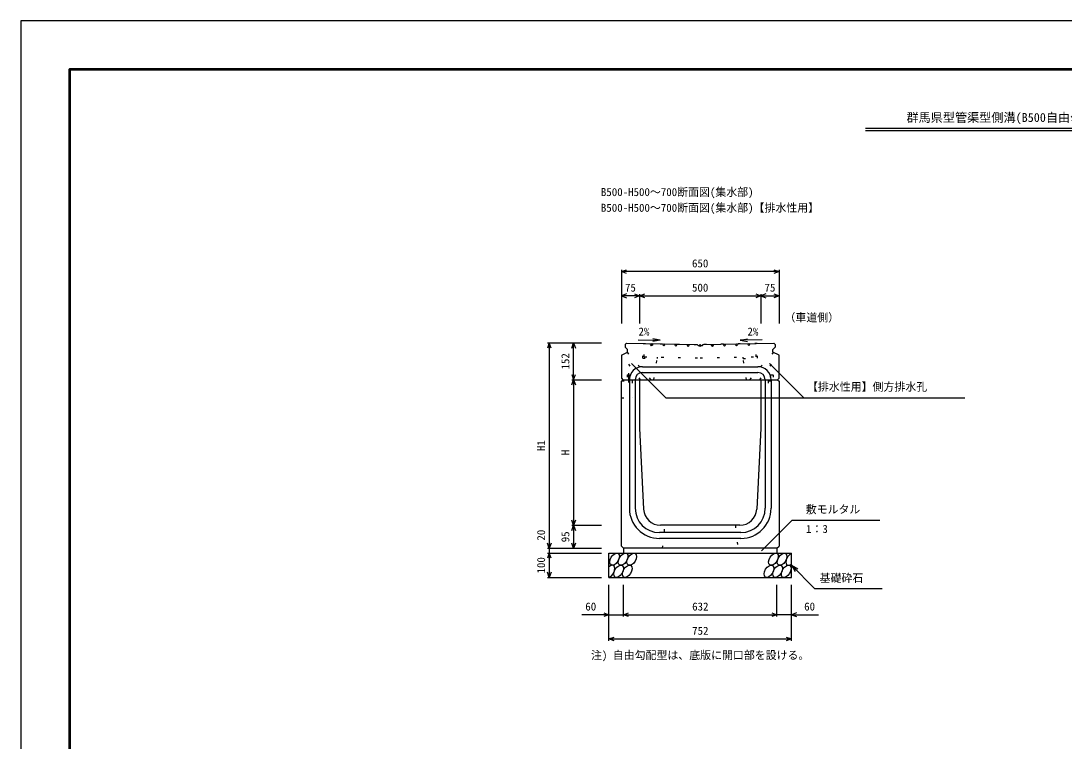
# Model space of a CAD drawing. Units: millimetres, scale not verified. Extents: x -12600 to 12600, y -5940 to 5940.
# Drawn here: x -12600 to -8300, y -2970 to 0 of the extents above; entities that cross this region are included whole.
import ezdxf
from ezdxf.enums import TextEntityAlignment as Align

# ---------------------------------------------------------------- set-up
doc = ezdxf.new("R2010")
doc.units = ezdxf.units.MM
doc.header["$LTSCALE"] = 40
doc.linetypes.add('DOTTED', pattern=[1.75, 0.25, -1.5])
doc.linetypes.add('LONG_DASHED_DOTTED', pattern=[15.25, 12, -1.5, 0.25, -1.5])
for name, color, linetype, lineweight in [('0-0_DIM', 7, 'Continuous', 25), ('0-1_Defpoints', 5, 'Continuous', 25), ('0-2_HATCH', 6, 'Continuous', 25), ('0-5_OUTLINE', 3, 'Continuous', 25), ('0-6_OUTLINE2', 4, 'DOTTED', 25), ('0-7_TXT', 7, 'Continuous', 25), ('0-8_WAKU', 3, 'Continuous', 25)]:
    doc.layers.add(name, color=color, linetype=linetype, lineweight=lineweight)
doc.styles.add('ＭＳ ゴシック', font='')
doc.styles.get('ＭＳ ゴシック').set_extended_font_data('MS Gothic')

msp = doc.modelspace()

# ---------------------------------------------------------------- linework, layer by layer
at = {"layer": '0-0_DIM'}
for p, q in [((-10125, -1026.3), (-10125, -1247.94)), ((-9475, -1026.3), (-9475, -1247.94)), ((-9475, -1033.8), (-10125, -1033.8)), ((-10050, -1133.8), (-10125, -1133.8)), ((-10050, -1126.3), (-10050, -1247.94)), ((-10050, -1133.8), (-9550, -1133.8)), ((-9550, -1126.3), (-9550, -1247.94)), ((-9550, -1133.8), (-9475, -1133.8)), ((-10429.5, -1327.94), (-10207, -1327.94)), ((-10422, -1327.94), (-10422, -2174.94)), ((-10322, -1479.94), (-10322, -1327.94)), ((-10082.73, -1412.77), (-9941.49, -1554.01)), ((-9514.02, -1412.77), (-9372.78, -1554.01)), ((-10329.5, -1479.94), (-10207, -1479.94)), ((-10322, -1479.94), (-10322, -2079.94)), ((-9941.49, -1554.01), (-8709.93, -1554.01)), ((-9546.89, -2185.75), (-9420.66, -2059.52)), ((-9420.66, -2059.52), (-9059.19, -2059.52)), ((-10329.5, -2079.94), (-10207, -2079.94)), ((-10322, -2079.94), (-10322, -2174.94)), ((-10429.5, -2174.94), (-10207, -2174.94)), ((-10422, -2174.94), (-10422, -2194.94)), ((-10429.5, -2194.94), (-10207, -2194.94)), ((-10422, -2194.94), (-10422, -2294.94)), ((-9424, -2244.94), (-9328.24, -2340.7)), ((-9424, -2244.94), (-9398.02, -2259.94)), ((-9424, -2244.94), (-9409, -2270.92)), ((-10429.5, -2294.94), (-10207, -2294.94)), ((-10176, -2556.31), (-10176, -2324.94)), ((-10116, -2456.31), (-10116, -2324.94)), ((-9484, -2456.31), (-9484, -2324.94)), ((-9424, -2556.31), (-9424, -2324.94)), ((-9328.24, -2340.7), (-9050.69, -2340.7)), ((-10176, -2448.81), (-10287.79, -2448.81)), ((-10176, -2448.81), (-10116, -2448.81)), ((-10116, -2448.81), (-9484, -2448.81)), ((-9424, -2448.81), (-9484, -2448.81)), ((-9424, -2448.81), (-9312.21, -2448.81)), ((-10176, -2548.81), (-9424, -2548.81))]:
    msp.add_line(p, q, dxfattribs=at)
for points in [[(-10103.86, -1041.5), (-10125, -1033.8), (-10103.86, -1026.11)], [(-9496.14, -1026.11), (-9475, -1033.8), (-9496.14, -1041.5)], [(-10103.86, -1126.11), (-10125, -1133.8), (-10103.86, -1141.5)], [(-10071.14, -1126.11), (-10050, -1133.8), (-10071.14, -1141.5)], [(-10028.86, -1141.5), (-10050, -1133.8), (-10028.86, -1126.11)], [(-9571.14, -1126.11), (-9550, -1133.8), (-9571.14, -1141.5)], [(-9528.86, -1126.11), (-9550, -1133.8), (-9528.86, -1141.5)], [(-9496.14, -1126.11), (-9475, -1133.8), (-9496.14, -1141.5)], [(-10414.3, -1349.09), (-10422, -1327.94), (-10429.7, -1349.09)], [(-10329.7, -1349.09), (-10322, -1327.94), (-10314.3, -1349.09)], [(-10329.7, -1458.8), (-10322, -1479.94), (-10314.3, -1458.8)], [(-10329.7, -1501.09), (-10322, -1479.94), (-10314.3, -1501.09)], [(-10314.3, -2058.8), (-10322, -2079.94), (-10329.7, -2058.8)], [(-10329.7, -2101.09), (-10322, -2079.94), (-10314.3, -2101.09)], [(-10414.3, -2153.8), (-10422, -2174.94), (-10429.7, -2153.8)], [(-10314.3, -2153.8), (-10322, -2174.94), (-10329.7, -2153.8)], [(-10414.3, -2216.09), (-10422, -2194.94), (-10429.7, -2216.09)], [(-10414.3, -2273.8), (-10422, -2294.94), (-10429.7, -2273.8)], [(-10197.14, -2441.11), (-10176, -2448.81), (-10197.14, -2456.5)], [(-10094.86, -2456.5), (-10116, -2448.81), (-10094.86, -2441.11)], [(-9505.14, -2441.11), (-9484, -2448.81), (-9505.14, -2456.5)], [(-9402.86, -2441.11), (-9424, -2448.81), (-9402.86, -2456.5)], [(-10154.86, -2556.5), (-10176, -2548.81), (-10154.86, -2541.11)], [(-9445.14, -2541.11), (-9424, -2548.81), (-9445.14, -2556.5)]]:
    msp.add_lwpolyline(points, dxfattribs=at)
at = {"layer": '0-1_Defpoints'}
msp.add_lwpolyline([(-12600, -5940), (-4200, -5940), (-4200, 0), (-12600, 0)], close=True, dxfattribs=at)
at = {"layer": '0-2_HATCH', "linetype": 'DOTTED'}
for p, q in [((-10036.62, -1391.22), (-10035.4, -1330.23)), ((-10035.4, -1330.23), (-9800, -1334.94)), ((-10030.5, -1385.34), (-10029.4, -1330.35)), ((-9564.66, -1329.99), (-9800, -1334.94)), ((-9563.38, -1390.98), (-9564.66, -1329.99)), ((-9623.36, -1392.24), (-9623.49, -1386.24)), ((-9623.36, -1392.24), (-9563.38, -1390.98))]:
    msp.add_line(p, q, dxfattribs=at)
for points in [[(-10030.5, -1385.34), (-9799.97, -1389.95), (-9569.5, -1385.11), (-9570.66, -1330.12)], [(-9599.87, -1339.22), (-9604.2, -1335.06), (-9600.04, -1330.74)], [(-9600.04, -1330.74), (-9595.72, -1334.89), (-9599.87, -1339.22)], [(-10036.62, -1391.22), (-9976.63, -1392.42), (-9976.51, -1386.42)]]:
    msp.add_lwpolyline(points, dxfattribs=at)
for points in [[(-9999.96, -1330.94), (-9995.8, -1335.27), (-10000.13, -1339.43), (-10004.29, -1335.1)], [(-9949.97, -1331.94), (-9945.81, -1336.27), (-9950.14, -1340.43), (-9954.3, -1336.1)], [(-9899.98, -1332.94), (-9895.82, -1337.27), (-9900.15, -1341.43), (-9904.31, -1337.1)], [(-9699.85, -1341.32), (-9704.18, -1337.17), (-9700.02, -1332.84), (-9695.7, -1337)], [(-9650.03, -1331.79), (-9645.7, -1335.94), (-9649.86, -1340.27), (-9654.19, -1336.11)], [(-9849.99, -1333.94), (-9845.83, -1338.27), (-9850.16, -1342.43), (-9854.32, -1338.1)], [(-9800, -1334.94), (-9795.76, -1339.18), (-9800, -1343.43), (-9804.24, -1339.18)], [(-9750.01, -1333.89), (-9745.68, -1338.05), (-9749.84, -1342.37), (-9754.17, -1338.22)]]:
    msp.add_lwpolyline(points, close=True, dxfattribs=at)
at = {"layer": '0-2_HATCH'}
for centre in [(-10153.11, -2219.94), (-10117.63, -2219.94), (-10082.16, -2219.94), (-9497.95, -2219.94), (-9462.48, -2219.94), (-10136.23, -2269.94), (-10100.75, -2269.94), (-9516.55, -2269.94), (-9481.07, -2269.94), (-9445.59, -2269.94)]:
    msp.add_ellipse(centre, major_axis=(14.54, 23.54), ratio=0.5792, dxfattribs=at)
for centre, start_param, end_param in [((-9427, -2219.94), 0.6666252, 4.1103269), ((-10171.7, -2269.94), 3.7419964, 7.318141)]:
    msp.add_ellipse(centre, major_axis=(14.54, 23.54), ratio=0.5792, start_param=start_param, end_param=end_param, dxfattribs=at)
at = {"layer": '0-5_OUTLINE'}
for p, q in [((-10103.32, -1328.88), (-10109, -1334.44)), ((-10103.32, -1328.88), (-9812, -1334.7)), ((-10125, -1378.44), (-10100, -1365.44)), ((-10109, -1334.44), (-10109, -1345.44)), ((-10100, -1355.44), (-10109, -1345.44)), ((-10100, -1365.44), (-10100, -1355.44)), ((-9812, -1334.7), (-9809, -1337.94)), ((-9809, -1337.94), (-9791, -1337.94)), ((-9791, -1337.94), (-9788, -1334.69)), ((-9500, -1355.44), (-9491, -1345.44)), ((-9500, -1365.44), (-9500, -1355.44)), ((-9475, -1378.44), (-9500, -1365.44)), ((-9491, -1334.44), (-9491, -1345.44)), ((-10125, -1378.44), (-10125, -1473.94)), ((-9475, -1473.94), (-9475, -1378.44)), ((-10125, -1473.94), (-10119, -1479.94)), ((-10119, -1479.94), (-9481, -1479.94)), ((-10050, -1479.94), (-10050, -1679.94)), ((-9550, -1479.94), (-9550, -1679.94)), ((-9481, -1479.94), (-9475, -1473.94)), ((-9481, -1479.94), (-9475, -1485.94)), ((-9475, -1485.94), (-9475, -2165.94)), ((-10050, -1679.94), (-10033.33, -2013.44)), ((-9550, -1679.94), (-9566.67, -2013.44)), ((-9636.59, -2079.94), (-9963.41, -2079.94)), ((-10125, -2165.94), (-10116, -2174.94)), ((-9484, -2174.94), (-10116, -2174.94)), ((-10116, -2174.94), (-10116, -2194.94)), ((-9484, -2174.94), (-9475, -2165.94)), ((-9484, -2174.94), (-9484, -2194.94)), ((-10176, -2194.94), (-9424, -2194.94)), ((-10176, -2294.94), (-10176, -2194.94)), ((-9424, -2294.94), (-9424, -2194.94)), ((-10176, -2294.94), (-9424, -2294.94))]:
    msp.add_line(p, q, dxfattribs=at)
for points in [[(-9788, -1334.69), (-9497, -1328.57), (-9491, -1334.44)], [(-10125, -2165.94), (-10125, -1485.94), (-10119, -1479.94)]]:
    msp.add_lwpolyline(points, dxfattribs=at)
for centre, start, end in [((-9963.41, -2009.94), 182.86241, 270), ((-9636.59, -2009.94), 270, 356.75146)]:
    msp.add_arc(centre, 70, start, end, dxfattribs=at)
at = {"layer": '0-6_OUTLINE2'}
for p, q in [((-10101.49, -1366.22), (-10003.12, -1479.94)), ((-9498.51, -1366.22), (-9596.88, -1479.94)), ((-10045.77, -1479.94), (-10123.37, -1377.59)), ((-9991.5, -1479.94), (-9976.64, -1392.24)), ((-9608.5, -1479.94), (-9623.36, -1392.24)), ((-9554.23, -1479.94), (-9476.63, -1377.59)), ((-10101.5, -1459.44), (-10089.5, -1459.44)), ((-10101.5, -1459.44), (-10101.5, -1484.44)), ((-10089.5, -1459.44), (-10089.5, -1484.44)), ((-9511, -1459.44), (-9499, -1459.44)), ((-9511, -1459.44), (-9511, -1484.44)), ((-9499, -1459.44), (-9499, -1484.44)), ((-10123.5, -1484.44), (-10080, -1484.44)), ((-10080, -1484.44), (-10080, -1554.94)), ((-9520.55, -1484.44), (-9476.5, -1484.44)), ((-9520.55, -1484.44), (-9520.55, -1554.94)), ((-10125, -1554.94), (-10080, -1554.94)), ((-9520.55, -1554.94), (-9475.55, -1554.94)), ((-9955, -2174.94), (-9945, -2079.94)), ((-9655, -2079.94), (-9645, -2174.94))]:
    msp.add_line(p, q, dxfattribs=at)
at = {"layer": '0-6_OUTLINE2', "linetype": 'LONG_DASHED_DOTTED'}
msp.add_line((-10095.5, -1452.61), (-10095.5, -1490.72), dxfattribs=at)
at = {"layer": '0-6_OUTLINE2', "linetype": 'Continuous'}
for p, q in [((-10038, -1425.94), (-9562, -1425.94)), ((-10038, -1449.94), (-9562, -1449.94)), ((-10092, -1479.94), (-10092, -2009.94)), ((-10068, -1479.94), (-10068, -2009.94)), ((-9532, -1479.94), (-9532, -2009.94)), ((-9508, -1479.94), (-9508, -2009.94)), ((-9632, -2109.94), (-9968, -2109.94)), ((-9632, -2133.94), (-9968, -2133.94))]:
    msp.add_line(p, q, dxfattribs=at)
for centre, radius, start, end in [((-10038, -1479.94), 54, 90, 180), ((-10038, -1479.94), 30, 90, 180), ((-9562, -1479.94), 54, 0, 90), ((-9562, -1479.94), 30, 0, 90), ((-9968, -2009.94), 124, 180, 270), ((-9968, -2009.94), 100, 180, 270), ((-9632, -2009.94), 100, 270, 0), ((-9632, -2009.94), 124, 270, 0)]:
    msp.add_arc(centre, radius, start, end, dxfattribs=at)
at = {"layer": '0-7_TXT'}
for p, q in [((-9119.18, -442.8), (-7680.82, -442.8)), ((-9119.18, -452.4), (-7680.82, -452.4)), ((-9965.29, -1316.98), (-9994.93, -1321.63)), ((-9634.71, -1316.98), (-9605.07, -1321.63))]:
    msp.add_line(p, q, dxfattribs=at)
for points in [[(-10055.71, -1315.26), (-9965.29, -1316.98), (-9994.73, -1311.21)], [(-9544.29, -1315.26), (-9634.71, -1316.98), (-9605.27, -1311.21)]]:
    msp.add_lwpolyline(points, dxfattribs=at)
at = {"layer": '0-8_WAKU', "lineweight": 50}
msp.add_lwpolyline([(-12400, -5740), (-4400, -5740), (-4400, -200), (-12400, -200)], close=True, dxfattribs=at)

# ---------------------------------------------------------------- texts
at = {"layer": '0-0_DIM', "style": 'ＭＳ ゴシック'}
for s, p in [('650', (-9833.75, -1026.3)), ('75', (-10110, -1126.3)), ('500', (-9833.75, -1126.3)), ('75', (-9535, -1126.3)), ('（車道側）', (-9452.57, -1249.65)), ('【排水性用】側方排水孔', (-9359.63, -1535.27)), ('敷モルタル', (-9365.06, -2040.78)), ('1：3', (-9363.87, -2121.54)), ('基礎砕石', (-9307.68, -2323.53)), ('60', (-10273.5, -2441.31)), ('632', (-9833.22, -2441.31)), ('60', (-9371.5, -2441.31)), ('752', (-9833.22, -2541.31))]:
    msp.add_text(s, height=32.99, dxfattribs=at).set_placement(p, align=Align.BOTTOM_LEFT)
for s, p in [('152', (-10329.5, -1437.69)), ('H1', (-10429.5, -1773.94)), ('H', (-10329.5, -1791.19)), ('20', (-10429.5, -2143.13)), ('95', (-10329.5, -2149.94)), ('100', (-10429.5, -2278.69))]:
    msp.add_text(s, height=32.99, rotation=90, dxfattribs=at).set_placement(p, align=Align.BOTTOM_LEFT)
at = {"layer": '0-7_TXT', "style": 'ＭＳ ゴシック'}
for s, height, p in [('群馬県型管渠型側溝(B500自由勾配皿型・集水部)', 36.66, (-8950, -427.8)), ('B500-H500～700断面図(集水部)', 32.99, (-10209.34, -732.34)), ('B500-H500～700断面図(集水部)【排水性用】', 32.99, (-10209.34, -797.21)), ('2%', 32.99, (-10054.25, -1307.65)), ('2%', 32.99, (-9605.14, -1307.65)), ('注) 自由勾配型は、底版に開口部を設ける。', 32.99, (-10250, -2642))]:
    msp.add_text(s, height=height, dxfattribs=at).set_placement(p, align=Align.BOTTOM_LEFT)

doc.saveas('drawing.dxf')
